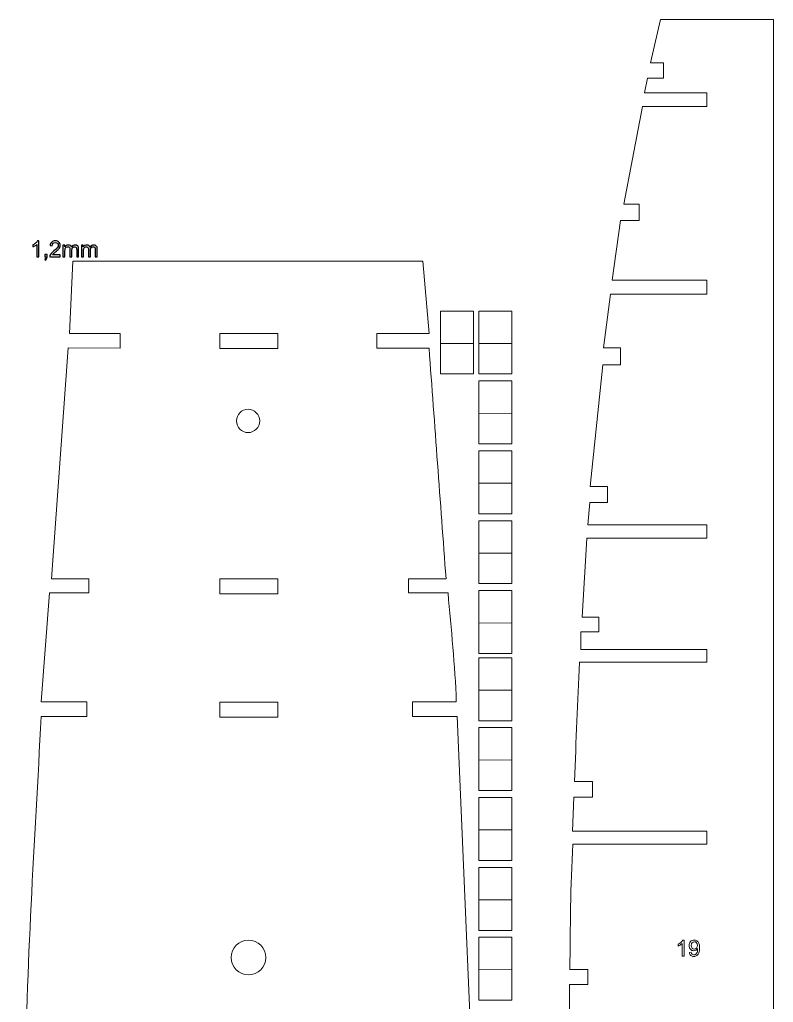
# Model space of a CAD drawing. Header units: millimetres. Extents: x -437 to 859, y -1313 to 762.
# Drawn here: x 325.4 to 611.3, y 388.8 to 761.7 of the extents above; entities that cross this region are included whole.
import ezdxf

# ---------------------------------------------------------------- set-up
doc = ezdxf.new("R2010")
doc.units = ezdxf.units.MM
doc.header["$MEASUREMENT"] = 0
doc.layers.add('Ebene 1', color=7, linetype='Continuous')

msp = doc.modelspace()

# ---------------------------------------------------------------- linework, layer by layer
at = {"layer": 'Ebene 1', "color": 250, "lineweight": 5}
for points in [[(401.2904, 636.9116), (423.3224, 636.9116), (423.3224, 642.6356), (401.2904, 642.6356), (401.2904, 636.9116)], [(401.2904, 543.8716), (423.3224, 543.8716), (423.3224, 549.5956), (401.2904, 549.5956), (401.2904, 543.8716)], [(401.2904, 497.0716), (423.3224, 497.0716), (423.3224, 502.7956), (401.2904, 502.7956), (401.2904, 497.0716)]]:
    msp.add_lwpolyline(points, close=True, dxfattribs=at)
for centre, major_axis in [((412.0554, 609.455), (0, 4.4178)), ((412.2025, 405.8342), (0, 6.595))]:
    msp.add_ellipse(centre, major_axis=major_axis, ratio=1, dxfattribs=at)
for points, knots in [([(611.2597, 761.7243), (611.2597, 761.7243), (611.2597, 37.6071), (611.2597, 37.6071), (611.2597, 37.6071), (611.2597, 37.6071), (596.9641, 37.6071), (596.9641, 37.6071), (596.9641, 37.6071), (596.9641, 37.6071), (589.6841, 46.8453), (589.6841, 46.8453), (589.6841, 46.8453), (589.6841, 46.8453), (591.3698, 46.8453), (591.3698, 46.8453), (591.3698, 46.8453), (591.3698, 46.8453), (591.3697, 51.9315), (591.3697, 51.9315), (591.3697, 51.9315), (591.3697, 51.9315), (586.0206, 51.9315), (586.0206, 51.9315), (586.0206, 51.9315), (586.0206, 51.9315), (581.5305, 59.3013), (581.5305, 59.3013), (581.5305, 59.3013), (581.5305, 59.3013), (586.0206, 59.3013), (586.0206, 59.3013), (586.0206, 59.3013), (586.0206, 59.3013), (586.0206, 64.0761), (586.0206, 64.0761), (586.0206, 64.0761), (586.0206, 64.0761), (578.4002, 64.0761), (578.4002, 64.0761), (578.4002, 64.0761), (573.2719, 73.8541), (568.365, 83.1893), (564.7865, 94.0743), (564.7865, 94.0743), (564.7865, 94.0743), (586.0206, 94.0743), (586.0206, 94.0743), (586.0206, 94.0743), (586.0206, 94.0743), (586.0206, 99.1605), (586.0206, 99.1605), (586.0206, 99.1605), (586.0206, 99.1605), (562.9666, 99.1605), (562.9666, 99.1605), (562.9666, 99.1605), (562.9666, 99.1605), (560.8554, 105.3885), (560.8554, 105.3885), (560.8554, 105.3885), (560.8554, 105.3885), (565.8562, 105.3885), (565.8562, 105.3885), (565.8562, 105.3885), (565.8562, 105.3885), (565.8562, 111.5128), (565.8562, 111.5128), (565.8562, 111.5128), (565.8562, 111.5128), (558.5985, 111.5127), (558.5985, 111.5127), (558.5985, 111.5127), (556.1359, 120.751), (553.7433, 128.7345), (551.537, 139.2273), (551.537, 139.2273), (551.537, 139.2273), (586.0206, 139.2273), (586.0206, 139.2273), (586.0206, 139.2273), (586.0206, 139.2273), (586.0206, 144.1059), (586.0206, 144.1059), (586.0206, 144.1059), (586.0206, 144.1059), (550.4449, 144.1059), (550.4449, 144.1059), (550.4449, 144.1059), (550.4449, 144.1059), (547.8241, 157.8075), (547.8241, 157.8075), (547.8241, 157.8075), (547.8241, 157.8075), (554.6226, 157.8075), (554.6226, 157.8075), (554.6226, 157.8075), (554.6226, 157.8075), (554.6226, 163.9317), (554.6226, 163.9317), (554.6226, 163.9317), (554.6226, 163.9317), (546.7321, 163.9317), (546.7321, 163.9317), (546.7321, 163.9317), (544.0871, 178.3563), (542.0244, 192.4169), (540.3257, 207.4239), (540.3257, 207.4239), (540.3257, 207.4239), (586.0206, 207.4239), (586.0206, 207.4239), (586.0206, 207.4239), (586.0206, 207.4239), (586.0206, 212.4063), (586.0206, 212.4063), (586.0206, 212.4063), (586.0206, 212.4063), (539.7434, 212.4063), (539.7434, 212.4063), (539.7434, 212.4063), (539.7434, 212.4063), (538.8698, 221.0217), (538.8698, 221.0217), (538.8698, 221.0217), (538.8698, 221.0217), (545.1026, 221.0217), (545.1026, 221.0217), (545.1026, 221.0217), (545.1026, 221.0217), (545.1026, 227.2497), (545.1026, 227.2497), (545.1026, 227.2497), (545.1026, 227.2497), (538.2874, 227.2497), (538.2874, 227.2497), (538.2874, 227.2497), (536.6616, 244.3767), (535.9647, 261.0861), (534.9386, 278.6307), (534.9386, 278.6307), (534.9386, 278.6307), (586.0206, 278.6307), (586.0206, 278.6307), (586.0206, 278.6307), (586.0206, 278.6307), (586.0206, 283.8207), (586.0206, 283.8207), (586.0206, 283.8207), (586.0206, 283.8207), (534.5745, 283.8207), (534.5745, 283.8207), (534.5745, 283.8207), (534.5745, 283.8207), (534.3561, 288.4917), (534.3561, 288.4917), (534.3561, 288.4917), (534.3561, 288.4917), (540.9138, 288.4917), (540.9138, 288.4917), (540.9138, 288.4917), (540.9138, 288.4917), (540.9138, 294.4083), (540.9138, 294.4083), (540.9138, 294.4083), (540.9138, 294.4083), (534.065, 294.4083), (534.065, 294.4083), (534.065, 294.4083), (534.065, 294.4083), (533.7738, 342.2601), (533.7738, 342.2601), (533.7738, 342.2601), (533.7738, 342.2601), (540.9138, 342.2601), (540.9138, 342.2601), (540.9138, 342.2601), (540.9138, 342.2601), (540.5441, 348.0729), (540.5441, 348.0729), (540.5441, 348.0729), (540.5441, 348.0729), (533.7738, 348.0729), (533.7738, 348.0729), (533.7738, 348.0729), (533.7738, 348.0729), (533.7738, 370.4937), (533.7738, 370.4937), (533.7738, 370.4937), (533.7738, 370.4937), (586.0206, 370.4937), (586.0206, 370.4937), (586.0206, 370.4937), (586.0206, 370.4937), (586.0206, 375.4761), (586.0206, 375.4761), (586.0206, 375.4761), (586.0206, 375.4761), (533.9922, 375.4761), (533.9922, 375.4761), (533.9922, 375.4761), (533.9922, 375.4761), (533.9922, 395.6133), (533.9922, 395.6133), (533.9922, 395.6133), (533.9922, 395.6133), (540.9138, 395.6133), (540.9138, 395.6133), (540.9138, 395.6133), (540.9138, 395.6133), (540.9138, 401.3223), (540.9138, 401.3223), (540.9138, 401.3223), (540.9138, 401.3223), (534.065, 401.3223), (534.065, 401.3223), (534.065, 401.3223), (534.324, 417.1572), (534.2591, 432.8703), (535.2297, 448.8627), (535.2297, 448.8627), (535.2297, 448.8627), (586.0206, 448.8628), (586.0206, 448.8628), (586.0206, 448.8628), (586.0206, 448.8628), (586.0206, 453.8451), (586.0206, 453.8451), (586.0206, 453.8451), (586.0206, 453.8451), (535.0842, 453.8451), (535.0842, 453.8451), (535.0842, 453.8451), (535.0842, 453.8451), (535.5938, 466.7163), (535.5938, 466.7163), (535.5938, 466.7163), (535.5938, 466.7163), (542.6274, 466.7163), (542.6274, 466.7163), (542.6274, 466.7163), (542.6274, 466.7163), (542.6274, 472.6329), (542.6274, 472.6329), (542.6274, 472.6329), (542.6274, 472.6329), (535.8122, 472.6329), (535.8122, 472.6329), (535.8122, 472.6329), (536.47, 488.3604), (537.0734, 502.7891), (537.705, 517.8897), (537.705, 517.8897), (537.705, 517.8897), (586.0206, 517.8897), (586.0206, 517.8897), (586.0206, 517.8897), (586.0206, 517.8897), (586.0206, 522.7683), (586.0206, 522.7683), (586.0206, 522.7683), (586.0206, 522.7683), (538.2146, 522.7683), (538.2146, 522.7683), (538.2146, 522.7683), (538.2146, 522.7683), (538.2874, 529.4115), (538.2874, 529.4115), (538.2874, 529.4115), (538.2874, 529.4115), (545.1025, 529.4115), (545.1025, 529.4115), (545.1025, 529.4115), (545.1025, 529.4115), (545.1025, 535.0167), (545.1025, 535.0167), (545.1025, 535.0167), (545.1025, 535.0167), (538.7242, 535.0167), (538.7242, 535.0167), (538.7242, 535.0167), (538.7242, 535.0167), (540.5441, 564.9111), (540.5441, 564.9111), (540.5441, 564.9111), (540.5441, 564.9111), (586.0206, 564.9111), (586.0206, 564.9111), (586.0206, 564.9111), (586.0206, 564.9111), (586.0206, 569.9973), (586.0206, 569.9973), (586.0206, 569.9973), (586.0206, 569.9973), (540.9138, 569.9973), (540.9138, 569.9973), (540.9138, 569.9973), (540.9138, 569.9973), (541.709, 578.5089), (541.709, 578.5089), (541.709, 578.5089), (541.709, 578.5089), (548.3394, 578.5089), (548.3394, 578.5089), (548.3394, 578.5089), (548.3394, 578.5089), (548.3394, 584.5293), (548.3394, 584.5293), (548.3394, 584.5293), (548.3394, 584.5293), (541.8545, 584.5293), (541.8545, 584.5293), (541.8545, 584.5293), (541.8545, 584.5293), (546.5866, 630.7203), (546.5866, 630.7203), (546.5866, 630.7203), (546.5866, 630.7203), (553.2898, 630.7203), (553.2898, 630.7203), (553.2898, 630.7203), (553.2898, 630.7203), (553.2898, 637.1559), (553.2898, 637.1559), (553.2898, 637.1559), (553.2898, 637.1559), (546.8778, 637.1559), (546.8778, 637.1559), (546.8778, 637.1559), (546.8778, 637.1559), (549.4986, 657.5007), (549.4986, 657.5007), (549.4986, 657.5007), (549.4986, 657.5007), (586.0206, 657.5007), (586.0206, 657.5007), (586.0206, 657.5007), (586.0206, 657.5007), (586.0206, 662.8983), (586.0206, 662.8983), (586.0206, 662.8983), (586.0206, 662.8983), (550.081, 662.8983), (550.081, 662.8983), (550.081, 662.8983), (550.081, 662.8983), (553.2898, 685.5267), (553.2898, 685.5267), (553.2898, 685.5267), (553.2898, 685.5267), (560.3346, 685.5267), (560.3346, 685.5267), (560.3346, 685.5267), (560.3346, 685.5267), (560.3346, 691.6509), (560.3346, 691.6509), (560.3346, 691.6509), (560.3346, 691.6509), (554.6226, 691.6509), (554.6226, 691.6509), (554.6226, 691.6509), (554.6226, 691.6509), (561.5834, 728.7075), (561.5834, 728.7075), (561.5834, 728.7075), (561.5834, 728.7075), (586.0206, 728.7075), (586.0206, 728.7075), (586.0206, 728.7075), (586.0206, 728.7075), (586.0206, 734.0013), (586.0206, 734.0013), (586.0206, 734.0013), (586.0206, 734.0013), (562.457, 734.0013), (562.457, 734.0013), (562.457, 734.0013), (562.457, 734.0013), (563.4761, 739.5515), (563.4761, 739.5515), (563.4761, 739.5515), (563.4761, 739.5515), (569.6642, 739.5515), (569.6642, 739.5515), (569.6642, 739.5515), (569.6642, 739.5515), (569.6642, 745.3079), (569.6642, 745.3079), (569.6642, 745.3079), (569.6642, 745.3079), (564.641, 745.3079), (564.641, 745.3079), (564.641, 745.3079), (564.641, 745.3079), (568.4994, 761.7243), (568.4994, 761.7243), (568.4994, 761.7243), (568.4994, 761.7243), (611.2597, 761.7243), (611.2597, 761.7243)], [0, 0, 0, 0, 0.01, 0.01, 0.01, 0.01, 0.02, 0.02, 0.02, 0.02, 0.03, 0.03, 0.03, 0.03, 0.04, 0.04, 0.04, 0.04, 0.05, 0.05, 0.05, 0.05, 0.06, 0.06, 0.06, 0.06, 0.07, 0.07, 0.07, 0.07, 0.08, 0.08, 0.08, 0.08, 0.09, 0.09, 0.09, 0.09, 0.1, 0.1, 0.1, 0.1, 0.11, 0.11, 0.11, 0.11, 0.12, 0.12, 0.12, 0.12, 0.13, 0.13, 0.13, 0.13, 0.14, 0.14, 0.14, 0.14, 0.15, 0.15, 0.15, 0.15, 0.16, 0.16, 0.16, 0.16, 0.17, 0.17, 0.17, 0.17, 0.18, 0.18, 0.18, 0.18, 0.19, 0.19, 0.19, 0.19, 0.2, 0.2, 0.2, 0.2, 0.21, 0.21, 0.21, 0.21, 0.22, 0.22, 0.22, 0.22, 0.23, 0.23, 0.23, 0.23, 0.24, 0.24, 0.24, 0.24, 0.25, 0.25, 0.25, 0.25, 0.26, 0.26, 0.26, 0.26, 0.27, 0.27, 0.27, 0.27, 0.28, 0.28, 0.28, 0.28, 0.29, 0.29, 0.29, 0.29, 0.3, 0.3, 0.3, 0.3, 0.31, 0.31, 0.31, 0.31, 0.32, 0.32, 0.32, 0.32, 0.33, 0.33, 0.33, 0.33, 0.34, 0.34, 0.34, 0.34, 0.35, 0.35, 0.35, 0.35, 0.36, 0.36, 0.36, 0.36, 0.37, 0.37, 0.37, 0.37, 0.38, 0.38, 0.38, 0.38, 0.39, 0.39, 0.39, 0.39, 0.4, 0.4, 0.4, 0.4, 0.41, 0.41, 0.41, 0.41, 0.42, 0.42, 0.42, 0.42, 0.43, 0.43, 0.43, 0.43, 0.44, 0.44, 0.44, 0.44, 0.45, 0.45, 0.45, 0.45, 0.46, 0.46, 0.46, 0.46, 0.47, 0.47, 0.47, 0.47, 0.48, 0.48, 0.48, 0.48, 0.49, 0.49, 0.49, 0.49, 0.5, 0.5, 0.5, 0.5, 0.51, 0.51, 0.51, 0.51, 0.52, 0.52, 0.52, 0.52, 0.53, 0.53, 0.53, 0.53, 0.54, 0.54, 0.54, 0.54, 0.55, 0.55, 0.55, 0.55, 0.56, 0.56, 0.56, 0.56, 0.57, 0.57, 0.57, 0.57, 0.58, 0.58, 0.58, 0.58, 0.59, 0.59, 0.59, 0.59, 0.6, 0.6, 0.6, 0.6, 0.61, 0.61, 0.61, 0.61, 0.62, 0.62, 0.62, 0.62, 0.63, 0.63, 0.63, 0.63, 0.64, 0.64, 0.64, 0.64, 0.65, 0.65, 0.65, 0.65, 0.66, 0.66, 0.66, 0.66, 0.67, 0.67, 0.67, 0.67, 0.68, 0.68, 0.68, 0.68, 0.69, 0.69, 0.69, 0.69, 0.7, 0.7, 0.7, 0.7, 0.71, 0.71, 0.71, 0.71, 0.72, 0.72, 0.72, 0.72, 0.73, 0.73, 0.73, 0.73, 0.74, 0.74, 0.74, 0.74, 0.75, 0.75, 0.75, 0.75, 0.76, 0.76, 0.76, 0.76, 0.77, 0.77, 0.77, 0.77, 0.78, 0.78, 0.78, 0.78, 0.79, 0.79, 0.79, 0.79, 0.8, 0.8, 0.8, 0.8, 0.81, 0.81, 0.81, 0.81, 0.82, 0.82, 0.82, 0.82, 0.83, 0.83, 0.83, 0.83, 0.84, 0.84, 0.84, 0.84, 0.85, 0.85, 0.85, 0.85, 0.86, 0.86, 0.86, 0.86, 0.87, 0.87, 0.87, 0.87, 0.88, 0.88, 0.88, 0.88, 0.89, 0.89, 0.89, 0.89, 0.9, 0.9, 0.9, 0.9, 0.91, 0.91, 0.91, 0.91, 0.92, 0.92, 0.92, 0.92, 0.93, 0.93, 0.93, 0.93, 0.94, 0.94, 0.94, 0.94, 0.95, 0.95, 0.95, 0.95, 0.96, 0.96, 0.96, 0.96, 0.97, 0.97, 0.97, 0.97, 0.98, 0.98, 0.98, 0.98, 0.99, 0.99, 0.99, 0.99, 1, 1, 1, 1]), ([(478.3215, 670.0932), (478.3215, 670.0932), (480.6917, 642.586), (480.6917, 642.586), (480.6917, 642.586), (480.6917, 642.586), (460.8836, 642.586), (460.8836, 642.586), (460.8836, 642.586), (460.8836, 642.586), (460.8836, 637.0308), (460.8836, 637.0308), (460.8836, 637.0308), (460.8836, 637.0308), (480.6916, 637.0308), (480.6916, 637.0308), (480.6916, 637.0308), (482.8369, 607.8388), (484.9567, 578.9958), (487.1251, 549.4916), (487.1251, 549.4916), (487.1251, 549.4916), (472.9039, 549.4916), (472.9039, 549.4916), (472.9039, 549.4916), (472.9039, 549.4916), (472.9039, 544.2052), (472.9039, 544.2052), (472.9039, 544.2052), (472.9039, 544.2052), (487.8823, 544.2052), (487.8823, 544.2052), (487.8823, 544.2052), (489.0883, 530.4412), (490.5431, 516.7534), (491.019, 502.8996), (491.019, 502.8996), (491.019, 502.8996), (474.4276, 502.8996), (474.4276, 502.8996), (474.4276, 502.8996), (474.4276, 502.8996), (474.4276, 497.2548), (474.4276, 497.2548), (474.4276, 497.2548), (474.4276, 497.2548), (491.3576, 497.2548), (491.3576, 497.2548), (491.3576, 497.2548), (491.3576, 497.2548), (497.4523, 354.7012), (497.4523, 354.7012), (497.4523, 354.7012), (497.4523, 354.7012), (480.6917, 354.7012), (480.6917, 354.7012), (480.6917, 354.7012), (480.6917, 354.7012), (480.6917, 349.4149), (480.6917, 349.4149), (480.6917, 349.4149), (480.6917, 349.4149), (497.1138, 349.4148), (497.1138, 349.4148), (497.1138, 349.4148), (498.4652, 320.7928), (499.0678, 291.6656), (497.2831, 262.7716), (497.2831, 262.7716), (497.2831, 262.7716), (480.6917, 262.7716), (480.6917, 262.7716), (480.6917, 262.7716), (480.6917, 262.7716), (480.6917, 257.4852), (480.6917, 257.4852), (480.6917, 257.4852), (480.6917, 257.4852), (497.1138, 257.4852), (497.1138, 257.4852), (497.1138, 257.4852), (495.3787, 212.8061), (494.93, 167.7457), (490.3417, 123.2644), (490.3417, 123.2644), (490.3417, 123.2644), (463.0845, 123.2644), (463.0845, 123.2644), (463.0845, 123.2644), (463.0845, 123.2644), (463.0845, 118.2468), (463.0845, 118.2468), (463.0845, 118.2468), (463.0845, 118.2468), (490.5111, 118.2468), (490.5111, 118.2468), (490.5111, 118.2468), (490.5111, 118.2468), (486.2786, 78.6436), (486.2786, 78.6436), (486.2786, 78.6436), (486.2786, 78.6436), (463.0845, 78.6436), (463.0845, 78.6436), (463.0845, 78.6436), (463.0845, 78.6436), (463.0845, 73.3573), (463.0845, 73.3573), (463.0845, 73.3573), (463.0845, 73.3573), (485.4321, 73.3572), (485.4321, 73.3572), (485.4321, 73.3572), (485.4321, 73.3572), (481.4917, 43.7892), (481.4917, 43.7892), (481.4917, 43.7892), (481.4917, 43.7892), (463.0845, 43.7892), (463.0845, 43.7892), (463.0845, 43.7892), (463.0845, 43.7892), (463.0845, 38.3236), (463.0845, 38.3236), (463.0845, 38.3236), (469.1003, 38.3236), (475.116, 38.3236), (481.1317, 38.3236), (481.1317, 38.3236), (473.2222, 21.878), (452.6027, 20.9324), (435.8272, 20.9787), (435.8272, 20.9787), (435.8272, 20.9787), (387.2381, 20.9787), (387.2381, 20.9787), (387.2381, 20.9787), (367.1918, 20.9324), (350.4315, 25.35), (344.2111, 38.3236), (344.2111, 38.3236), (344.2111, 38.3236), (362.0432, 38.3236), (362.0432, 38.3236), (362.0432, 38.3236), (362.0432, 38.3236), (362.0432, 43.7892), (362.0432, 43.7892), (362.0432, 43.7892), (362.0432, 43.7892), (343.8911, 43.7892), (343.8911, 43.7892), (343.8911, 43.7892), (343.8911, 43.7892), (339.8341, 73.3572), (339.8341, 73.3572), (339.8341, 73.3572), (339.8341, 73.3572), (362.0432, 73.3572), (362.0432, 73.3572), (362.0432, 73.3572), (362.0432, 73.3572), (362.0432, 78.6436), (362.0432, 78.6436), (362.0432, 78.6436), (362.0432, 78.6436), (339.3262, 78.6436), (339.3262, 78.6436), (339.3262, 78.6436), (339.3262, 78.6436), (334.9244, 118.2468), (334.9244, 118.2468), (334.9244, 118.2468), (334.9244, 118.2468), (362.0432, 118.2468), (362.0432, 118.2468), (362.0432, 118.2468), (362.0432, 118.2468), (362.0432, 123.2644), (362.0432, 123.2644), (362.0432, 123.2644), (362.0432, 123.2644), (334.7551, 123.2644), (334.7551, 123.2644), (334.7551, 123.2644), (331.0567, 168.0047), (328.3942, 211.968), (328.3217, 257.4852), (328.3217, 257.4852), (328.3217, 257.4852), (344.5711, 257.4852), (344.5711, 257.4852), (344.5711, 257.4852), (344.5711, 257.4852), (344.5711, 262.7716), (344.5711, 262.7716), (344.5711, 262.7716), (344.5711, 262.7716), (327.9831, 262.7716), (327.9831, 262.7716), (327.9831, 262.7716), (325.7972, 292.1758), (325.4264, 320.0158), (327.6445, 349.4148), (327.6445, 349.4148), (327.6445, 349.4148), (344.5712, 349.4149), (344.5712, 349.4149), (344.5712, 349.4149), (344.5712, 349.4149), (344.5712, 354.7012), (344.5712, 354.7012), (344.5712, 354.7012), (344.5712, 354.7012), (327.6445, 354.7012), (327.6445, 354.7012), (327.6445, 354.7012), (327.8067, 402.2191), (331.1886, 449.6748), (333.57, 497.2548), (333.57, 497.2548), (333.57, 497.2548), (350.8432, 497.2548), (350.8432, 497.2548), (350.8432, 497.2548), (350.8432, 497.2548), (350.8432, 502.8996), (350.8432, 502.8996), (350.8432, 502.8996), (350.8432, 502.8996), (333.57, 502.8996), (333.57, 502.8996), (333.57, 502.8996), (333.57, 502.8996), (336.7867, 544.2052), (336.7867, 544.2052), (336.7867, 544.2052), (336.7867, 544.2052), (351.6496, 544.2052), (351.6496, 544.2052), (351.6496, 544.2052), (351.6496, 544.2052), (351.6496, 549.4916), (351.6496, 549.4916), (351.6496, 549.4916), (351.6496, 549.4916), (337.4639, 549.4916), (337.4639, 549.4916), (337.4639, 549.4916), (337.4639, 549.4916), (343.8512, 637.154), (343.8512, 637.154), (343.8512, 637.154), (343.8512, 637.154), (363.5664, 637.0308), (363.5664, 637.0308), (363.5664, 637.0308), (363.5664, 637.0308), (363.5664, 642.586), (363.5664, 642.586), (363.5664, 642.586), (363.5664, 642.586), (344.3711, 642.586), (344.3711, 642.586), (344.3711, 642.586), (344.3711, 642.586), (345.5903, 670.0932), (345.5903, 670.0932), (345.5903, 670.0932), (345.5903, 670.0932), (478.3215, 670.0932), (478.3215, 670.0932)], [0, 0, 0, 0, 0.01470588, 0.01470588, 0.01470588, 0.01470588, 0.02941176, 0.02941176, 0.02941176, 0.02941176, 0.04411765, 0.04411765, 0.04411765, 0.04411765, 0.05882353, 0.05882353, 0.05882353, 0.05882353, 0.07352941, 0.07352941, 0.07352941, 0.07352941, 0.08823529, 0.08823529, 0.08823529, 0.08823529, 0.10294118, 0.10294118, 0.10294118, 0.10294118, 0.11764706, 0.11764706, 0.11764706, 0.11764706, 0.13235294, 0.13235294, 0.13235294, 0.13235294, 0.14705882, 0.14705882, 0.14705882, 0.14705882, 0.16176471, 0.16176471, 0.16176471, 0.16176471, 0.17647059, 0.17647059, 0.17647059, 0.17647059, 0.19117647, 0.19117647, 0.19117647, 0.19117647, 0.20588235, 0.20588235, 0.20588235, 0.20588235, 0.22058824, 0.22058824, 0.22058824, 0.22058824, 0.23529412, 0.23529412, 0.23529412, 0.23529412, 0.25, 0.25, 0.25, 0.25, 0.26470588, 0.26470588, 0.26470588, 0.26470588, 0.27941176, 0.27941176, 0.27941176, 0.27941176, 0.29411765, 0.29411765, 0.29411765, 0.29411765, 0.30882353, 0.30882353, 0.30882353, 0.30882353, 0.32352941, 0.32352941, 0.32352941, 0.32352941, 0.33823529, 0.33823529, 0.33823529, 0.33823529, 0.35294118, 0.35294118, 0.35294118, 0.35294118, 0.36764706, 0.36764706, 0.36764706, 0.36764706, 0.38235294, 0.38235294, 0.38235294, 0.38235294, 0.39705882, 0.39705882, 0.39705882, 0.39705882, 0.41176471, 0.41176471, 0.41176471, 0.41176471, 0.42647059, 0.42647059, 0.42647059, 0.42647059, 0.44117647, 0.44117647, 0.44117647, 0.44117647, 0.45588235, 0.45588235, 0.45588235, 0.45588235, 0.47058824, 0.47058824, 0.47058824, 0.47058824, 0.48529412, 0.48529412, 0.48529412, 0.48529412, 0.5, 0.5, 0.5, 0.5, 0.51470588, 0.51470588, 0.51470588, 0.51470588, 0.52941176, 0.52941176, 0.52941176, 0.52941176, 0.54411765, 0.54411765, 0.54411765, 0.54411765, 0.55882353, 0.55882353, 0.55882353, 0.55882353, 0.57352941, 0.57352941, 0.57352941, 0.57352941, 0.58823529, 0.58823529, 0.58823529, 0.58823529, 0.60294118, 0.60294118, 0.60294118, 0.60294118, 0.61764706, 0.61764706, 0.61764706, 0.61764706, 0.63235294, 0.63235294, 0.63235294, 0.63235294, 0.64705882, 0.64705882, 0.64705882, 0.64705882, 0.66176471, 0.66176471, 0.66176471, 0.66176471, 0.67647059, 0.67647059, 0.67647059, 0.67647059, 0.69117647, 0.69117647, 0.69117647, 0.69117647, 0.70588235, 0.70588235, 0.70588235, 0.70588235, 0.72058824, 0.72058824, 0.72058824, 0.72058824, 0.73529412, 0.73529412, 0.73529412, 0.73529412, 0.75, 0.75, 0.75, 0.75, 0.76470588, 0.76470588, 0.76470588, 0.76470588, 0.77941176, 0.77941176, 0.77941176, 0.77941176, 0.79411765, 0.79411765, 0.79411765, 0.79411765, 0.80882353, 0.80882353, 0.80882353, 0.80882353, 0.82352941, 0.82352941, 0.82352941, 0.82352941, 0.83823529, 0.83823529, 0.83823529, 0.83823529, 0.85294118, 0.85294118, 0.85294118, 0.85294118, 0.86764706, 0.86764706, 0.86764706, 0.86764706, 0.88235294, 0.88235294, 0.88235294, 0.88235294, 0.89705882, 0.89705882, 0.89705882, 0.89705882, 0.91176471, 0.91176471, 0.91176471, 0.91176471, 0.92647059, 0.92647059, 0.92647059, 0.92647059, 0.94117647, 0.94117647, 0.94117647, 0.94117647, 0.95588235, 0.95588235, 0.95588235, 0.95588235, 0.97058824, 0.97058824, 0.97058824, 0.97058824, 0.98529412, 0.98529412, 0.98529412, 0.98529412, 1, 1, 1, 1]), ([(485.0287, 651.1492), (485.0287, 651.1492), (497.5829, 651.1492), (497.5829, 651.1492), (497.5829, 651.1492), (497.5829, 651.1492), (497.5829, 627.2656), (497.5829, 627.2656), (497.5829, 627.2656), (497.5829, 627.2656), (485.0287, 627.2656), (485.0287, 627.2656), (485.0287, 627.2656), (485.0287, 627.2656), (485.0287, 651.1492), (485.0287, 651.1492)], [0, 0, 0, 0, 0.25, 0.25, 0.25, 0.25, 0.5, 0.5, 0.5, 0.5, 0.75, 0.75, 0.75, 0.75, 1, 1, 1, 1]), ([(499.5887, 651.1492), (499.5887, 651.1492), (512.1429, 651.1492), (512.1429, 651.1492), (512.1429, 651.1492), (512.1429, 651.1492), (512.1429, 627.2656), (512.1429, 627.2656), (512.1429, 627.2656), (512.1429, 627.2656), (499.5887, 627.2656), (499.5887, 627.2656), (499.5887, 627.2656), (499.5887, 627.2656), (499.5887, 651.1492), (499.5887, 651.1492)], [0, 0, 0, 0, 0.25, 0.25, 0.25, 0.25, 0.5, 0.5, 0.5, 0.5, 0.75, 0.75, 0.75, 0.75, 1, 1, 1, 1]), ([(499.5887, 624.6292), (499.5887, 624.6292), (512.1429, 624.6292), (512.1429, 624.6292), (512.1429, 624.6292), (512.1429, 624.6292), (512.1429, 600.7456), (512.1429, 600.7456), (512.1429, 600.7456), (512.1429, 600.7456), (499.5887, 600.7456), (499.5887, 600.7456), (499.5887, 600.7456), (499.5887, 600.7456), (499.5887, 624.6292), (499.5887, 624.6292)], [0, 0, 0, 0, 0.25, 0.25, 0.25, 0.25, 0.5, 0.5, 0.5, 0.5, 0.75, 0.75, 0.75, 0.75, 1, 1, 1, 1]), ([(499.5887, 598.1092), (499.5887, 598.1092), (512.1429, 598.1092), (512.1429, 598.1092), (512.1429, 598.1092), (512.1429, 598.1092), (512.1429, 574.2256), (512.1429, 574.2256), (512.1429, 574.2256), (512.1429, 574.2256), (499.5887, 574.2256), (499.5887, 574.2256), (499.5887, 574.2256), (499.5887, 574.2256), (499.5887, 598.1092), (499.5887, 598.1092)], [0, 0, 0, 0, 0.25, 0.25, 0.25, 0.25, 0.5, 0.5, 0.5, 0.5, 0.75, 0.75, 0.75, 0.75, 1, 1, 1, 1]), ([(499.5887, 571.5892), (499.5887, 571.5892), (512.1429, 571.5892), (512.1429, 571.5892), (512.1429, 571.5892), (512.1429, 571.5892), (512.1429, 547.7056), (512.1429, 547.7056), (512.1429, 547.7056), (512.1429, 547.7056), (499.5887, 547.7056), (499.5887, 547.7056), (499.5887, 547.7056), (499.5887, 547.7056), (499.5887, 571.5892), (499.5887, 571.5892)], [0, 0, 0, 0, 0.25, 0.25, 0.25, 0.25, 0.5, 0.5, 0.5, 0.5, 0.75, 0.75, 0.75, 0.75, 1, 1, 1, 1]), ([(499.5887, 545.0692), (499.5887, 545.0692), (512.1429, 545.0692), (512.1429, 545.0692), (512.1429, 545.0692), (512.1429, 545.0692), (512.1429, 521.1856), (512.1429, 521.1856), (512.1429, 521.1856), (512.1429, 521.1856), (499.5887, 521.1856), (499.5887, 521.1856), (499.5887, 521.1856), (499.5887, 521.1856), (499.5887, 545.0692), (499.5887, 545.0692)], [0, 0, 0, 0, 0.25, 0.25, 0.25, 0.25, 0.5, 0.5, 0.5, 0.5, 0.75, 0.75, 0.75, 0.75, 1, 1, 1, 1]), ([(499.5887, 519.5892), (499.5887, 519.5892), (512.1429, 519.5892), (512.1429, 519.5892), (512.1429, 519.5892), (512.1429, 519.5892), (512.1429, 495.7056), (512.1429, 495.7056), (512.1429, 495.7056), (512.1429, 495.7056), (499.5887, 495.7056), (499.5887, 495.7056), (499.5887, 495.7056), (499.5887, 495.7056), (499.5887, 519.5892), (499.5887, 519.5892)], [0, 0, 0, 0, 0.25, 0.25, 0.25, 0.25, 0.5, 0.5, 0.5, 0.5, 0.75, 0.75, 0.75, 0.75, 1, 1, 1, 1]), ([(499.5887, 493.0692), (499.5887, 493.0692), (512.1429, 493.0692), (512.1429, 493.0692), (512.1429, 493.0692), (512.1429, 493.0692), (512.1429, 469.1856), (512.1429, 469.1856), (512.1429, 469.1856), (512.1429, 469.1856), (499.5887, 469.1856), (499.5887, 469.1856), (499.5887, 469.1856), (499.5887, 469.1856), (499.5887, 493.0692), (499.5887, 493.0692)], [0, 0, 0, 0, 0.25, 0.25, 0.25, 0.25, 0.5, 0.5, 0.5, 0.5, 0.75, 0.75, 0.75, 0.75, 1, 1, 1, 1]), ([(499.5887, 466.5492), (499.5887, 466.5492), (512.1429, 466.5492), (512.1429, 466.5492), (512.1429, 466.5492), (512.1429, 466.5492), (512.1429, 442.6656), (512.1429, 442.6656), (512.1429, 442.6656), (512.1429, 442.6656), (499.5887, 442.6656), (499.5887, 442.6656), (499.5887, 442.6656), (499.5887, 442.6656), (499.5887, 466.5492), (499.5887, 466.5492)], [0, 0, 0, 0, 0.25, 0.25, 0.25, 0.25, 0.5, 0.5, 0.5, 0.5, 0.75, 0.75, 0.75, 0.75, 1, 1, 1, 1]), ([(499.5887, 440.0292), (499.5887, 440.0292), (512.1429, 440.0292), (512.1429, 440.0292), (512.1429, 440.0292), (512.1429, 440.0292), (512.1429, 416.1456), (512.1429, 416.1456), (512.1429, 416.1456), (512.1429, 416.1456), (499.5887, 416.1456), (499.5887, 416.1456), (499.5887, 416.1456), (499.5887, 416.1456), (499.5887, 440.0292), (499.5887, 440.0292)], [0, 0, 0, 0, 0.25, 0.25, 0.25, 0.25, 0.5, 0.5, 0.5, 0.5, 0.75, 0.75, 0.75, 0.75, 1, 1, 1, 1]), ([(499.5887, 413.5092), (499.5887, 413.5092), (512.1429, 413.5092), (512.1429, 413.5092), (512.1429, 413.5092), (512.1429, 413.5092), (512.1429, 389.6256), (512.1429, 389.6256), (512.1429, 389.6256), (512.1429, 389.6256), (499.5887, 389.6256), (499.5887, 389.6256), (499.5887, 389.6256), (499.5887, 389.6256), (499.5887, 413.5092), (499.5887, 413.5092)], [0, 0, 0, 0, 0.25, 0.25, 0.25, 0.25, 0.5, 0.5, 0.5, 0.5, 0.75, 0.75, 0.75, 0.75, 1, 1, 1, 1]), ([(577.4036, 406.3567), (577.4036, 406.3567), (576.66, 406.3567), (576.66, 406.3567), (576.66, 406.3567), (576.66, 406.3567), (576.66, 411.0981), (576.66, 411.0981), (576.66, 411.0981), (576.4808, 410.9273), (576.2465, 410.7566), (575.9558, 410.5858), (575.9558, 410.5858), (575.6637, 410.4151), (575.4027, 410.2867), (575.1713, 410.202), (575.1713, 410.202), (575.1713, 410.202), (575.1713, 410.9203), (575.1713, 410.9203), (575.1713, 410.9203), (575.5875, 411.1164), (575.9516, 411.3535), (576.2635, 411.6315), (576.2635, 411.6315), (576.5739, 411.9109), (576.7955, 412.1804), (576.9253, 412.4428), (576.9253, 412.4428), (576.9253, 412.4428), (577.4036, 412.4428), (577.4036, 412.4428), (577.4036, 412.4428), (577.4036, 412.4428), (577.4036, 406.3567), (577.4036, 406.3567)], [0, 0, 0, 0, 0.11111111, 0.11111111, 0.11111111, 0.11111111, 0.22222222, 0.22222222, 0.22222222, 0.22222222, 0.33333333, 0.33333333, 0.33333333, 0.33333333, 0.44444444, 0.44444444, 0.44444444, 0.44444444, 0.55555556, 0.55555556, 0.55555556, 0.55555556, 0.66666667, 0.66666667, 0.66666667, 0.66666667, 0.77777778, 0.77777778, 0.77777778, 0.77777778, 0.88888889, 0.88888889, 0.88888889, 0.88888889, 1, 1, 1, 1]), ([(579.4215, 407.7579), (579.4215, 407.7579), (580.137, 407.8243), (580.137, 407.8243), (580.137, 407.8243), (580.1977, 407.4884), (580.3134, 407.2443), (580.4841, 407.0919), (580.4841, 407.0919), (580.6549, 406.9409), (580.8736, 406.8647), (581.1417, 406.8647), (581.1417, 406.8647), (581.3703, 406.8647), (581.5707, 406.9169), (581.7428, 407.0227), (581.7428, 407.0227), (581.915, 407.1272), (582.0561, 407.2669), (582.1662, 407.4418), (582.1662, 407.4418), (582.2776, 407.6168), (582.3694, 407.8539), (582.4442, 408.1502), (582.4442, 408.1502), (582.5175, 408.448), (582.5556, 408.7514), (582.5556, 409.0604), (582.5556, 409.0604), (582.5556, 409.0929), (582.5542, 409.1437), (582.5514, 409.2086), (582.5514, 409.2086), (582.4018, 408.9729), (582.1986, 408.7796), (581.9418, 408.6328), (581.9418, 408.6328), (581.6836, 408.4847), (581.4042, 408.4113), (581.105, 408.4113), (581.105, 408.4113), (580.6027, 408.4113), (580.1779, 408.5933), (579.8308, 408.9574), (579.8308, 408.9574), (579.4836, 409.3215), (579.3101, 409.7998), (579.3101, 410.3953), (579.3101, 410.3953), (579.3101, 411.0106), (579.4907, 411.5045), (579.8533, 411.8798), (579.8533, 411.8798), (580.216, 412.2552), (580.6704, 412.4428), (581.2165, 412.4428), (581.2165, 412.4428), (581.6102, 412.4428), (581.97, 412.3356), (582.2974, 412.1239), (582.2974, 412.1239), (582.6234, 411.9123), (582.8717, 411.6089), (583.0411, 411.2166), (583.0411, 411.2166), (583.2104, 410.8243), (583.2951, 410.2556), (583.2951, 409.5105), (583.2951, 409.5105), (583.2951, 408.7373), (583.2118, 408.1206), (583.0439, 407.6606), (583.0439, 407.6606), (582.8745, 407.202), (582.6248, 406.8534), (582.2932, 406.6135), (582.2932, 406.6135), (581.9601, 406.3736), (581.5721, 406.2537), (581.1248, 406.2537), (581.1248, 406.2537), (580.6506, 406.2537), (580.264, 406.3849), (579.9634, 406.6488), (579.9634, 406.6488), (579.6628, 406.9113), (579.4822, 407.281), (579.4215, 407.7579)], [0, 0, 0, 0, 0.04545455, 0.04545455, 0.04545455, 0.04545455, 0.09090909, 0.09090909, 0.09090909, 0.09090909, 0.13636364, 0.13636364, 0.13636364, 0.13636364, 0.18181818, 0.18181818, 0.18181818, 0.18181818, 0.22727273, 0.22727273, 0.22727273, 0.22727273, 0.27272727, 0.27272727, 0.27272727, 0.27272727, 0.31818182, 0.31818182, 0.31818182, 0.31818182, 0.36363636, 0.36363636, 0.36363636, 0.36363636, 0.40909091, 0.40909091, 0.40909091, 0.40909091, 0.45454545, 0.45454545, 0.45454545, 0.45454545, 0.5, 0.5, 0.5, 0.5, 0.54545455, 0.54545455, 0.54545455, 0.54545455, 0.59090909, 0.59090909, 0.59090909, 0.59090909, 0.63636364, 0.63636364, 0.63636364, 0.63636364, 0.68181818, 0.68181818, 0.68181818, 0.68181818, 0.72727273, 0.72727273, 0.72727273, 0.72727273, 0.77272727, 0.77272727, 0.77272727, 0.77272727, 0.81818182, 0.81818182, 0.81818182, 0.81818182, 0.86363636, 0.86363636, 0.86363636, 0.86363636, 0.90909091, 0.90909091, 0.90909091, 0.90909091, 0.95454545, 0.95454545, 0.95454545, 0.95454545, 1, 1, 1, 1]), ([(582.4681, 410.4334), (582.4681, 410.8596), (582.3553, 411.1997), (582.1281, 411.4494), (582.1281, 411.4494), (581.8995, 411.7006), (581.6271, 411.8262), (581.3068, 411.8262), (581.3068, 411.8262), (580.9766, 411.8262), (580.6887, 411.6907), (580.4432, 411.4212), (580.4432, 411.4212), (580.1977, 411.1503), (580.0749, 410.8003), (580.0749, 410.3713), (580.0749, 410.3713), (580.0749, 409.9847), (580.192, 409.6714), (580.4249, 409.4301), (580.4249, 409.4301), (580.6577, 409.1888), (580.9441, 409.0689), (581.2856, 409.0689), (581.2856, 409.0689), (581.6314, 409.0689), (581.9136, 409.1888), (582.1351, 409.4301), (582.1351, 409.4301), (582.3581, 409.6714), (582.4681, 410.0058), (582.4681, 410.4334)], [0, 0, 0, 0, 0.125, 0.125, 0.125, 0.125, 0.25, 0.25, 0.25, 0.25, 0.375, 0.375, 0.375, 0.375, 0.5, 0.5, 0.5, 0.5, 0.625, 0.625, 0.625, 0.625, 0.75, 0.75, 0.75, 0.75, 0.875, 0.875, 0.875, 0.875, 1, 1, 1, 1])]:
    msp.add_open_spline(points, degree=3, knots=knots, dxfattribs=at)
at = {"layer": 'Ebene 1', "color": 250}
for points, knots in [([(332.6762, 671.7046), (332.6762, 671.7046), (331.9326, 671.7046), (331.9326, 671.7046), (331.9326, 671.7046), (331.9326, 671.7046), (331.9326, 676.446), (331.9326, 676.446), (331.9326, 676.446), (331.7534, 676.2752), (331.5191, 676.1045), (331.2284, 675.9337), (331.2284, 675.9337), (330.9363, 675.763), (330.6753, 675.6346), (330.4439, 675.5499), (330.4439, 675.5499), (330.4439, 675.5499), (330.4439, 676.2682), (330.4439, 676.2682), (330.4439, 676.2682), (330.8601, 676.4643), (331.2242, 676.7014), (331.5361, 676.9794), (331.5361, 676.9794), (331.8465, 677.2588), (332.0681, 677.5283), (332.1979, 677.7907), (332.1979, 677.7907), (332.1979, 677.7907), (332.6762, 677.7907), (332.6762, 677.7907), (332.6762, 677.7907), (332.6762, 677.7907), (332.6762, 671.7046), (332.6762, 671.7046)], [0, 0, 0, 0, 0.11111111, 0.11111111, 0.11111111, 0.11111111, 0.22222222, 0.22222222, 0.22222222, 0.22222222, 0.33333333, 0.33333333, 0.33333333, 0.33333333, 0.44444444, 0.44444444, 0.44444444, 0.44444444, 0.55555556, 0.55555556, 0.55555556, 0.55555556, 0.66666667, 0.66666667, 0.66666667, 0.66666667, 0.77777778, 0.77777778, 0.77777778, 0.77777778, 0.88888889, 0.88888889, 0.88888889, 0.88888889, 1, 1, 1, 1]), ([(340.8466, 672.42), (340.8466, 672.42), (340.8466, 671.7046), (340.8466, 671.7046), (340.8466, 671.7046), (340.8466, 671.7046), (336.8404, 671.7046), (336.8404, 671.7046), (336.8404, 671.7046), (336.8348, 671.8838), (336.863, 672.056), (336.9265, 672.2211), (336.9265, 672.2211), (337.0281, 672.4948), (337.1918, 672.7629), (337.4162, 673.0282), (337.4162, 673.0282), (337.6419, 673.2921), (337.9665, 673.5983), (338.3898, 673.9455), (338.3898, 673.9455), (339.0488, 674.4859), (339.4947, 674.9135), (339.7262, 675.2296), (339.7262, 675.2296), (339.9576, 675.5442), (340.0733, 675.8434), (340.0733, 676.1242), (340.0733, 676.1242), (340.0733, 676.4191), (339.9675, 676.6675), (339.7572, 676.8707), (339.7572, 676.8707), (339.5455, 677.0725), (339.2704, 677.1741), (338.9317, 677.1741), (338.9317, 677.1741), (338.5733, 677.1741), (338.2868, 677.0668), (338.0723, 676.8509), (338.0723, 676.8509), (337.8564, 676.6365), (337.7478, 676.3387), (337.7449, 675.9591), (337.7449, 675.9591), (337.7449, 675.9591), (336.9801, 676.0367), (336.9801, 676.0367), (336.9801, 676.0367), (337.0323, 676.6082), (337.2299, 677.0429), (337.5714, 677.342), (337.5714, 677.342), (337.9129, 677.6412), (338.3729, 677.7907), (338.9486, 677.7907), (338.9486, 677.7907), (339.53, 677.7907), (339.99, 677.6285), (340.3287, 677.3067), (340.3287, 677.3067), (340.6688, 676.9836), (340.8381, 676.5842), (340.8381, 676.1073), (340.8381, 676.1073), (340.8381, 675.8646), (340.7887, 675.6261), (340.6885, 675.3918), (340.6885, 675.3918), (340.5898, 675.1576), (340.4247, 674.9107), (340.1946, 674.6524), (340.1946, 674.6524), (339.9646, 674.3928), (339.5822, 674.0372), (339.0474, 673.5856), (339.0474, 673.5856), (338.6015, 673.2103), (338.315, 672.9563), (338.188, 672.8222), (338.188, 672.8222), (338.061, 672.6896), (337.9566, 672.5555), (337.8734, 672.42), (337.8734, 672.42), (337.8734, 672.42), (340.8466, 672.42), (340.8466, 672.42)], [0, 0, 0, 0, 0.04545455, 0.04545455, 0.04545455, 0.04545455, 0.09090909, 0.09090909, 0.09090909, 0.09090909, 0.13636364, 0.13636364, 0.13636364, 0.13636364, 0.18181818, 0.18181818, 0.18181818, 0.18181818, 0.22727273, 0.22727273, 0.22727273, 0.22727273, 0.27272727, 0.27272727, 0.27272727, 0.27272727, 0.31818182, 0.31818182, 0.31818182, 0.31818182, 0.36363636, 0.36363636, 0.36363636, 0.36363636, 0.40909091, 0.40909091, 0.40909091, 0.40909091, 0.45454545, 0.45454545, 0.45454545, 0.45454545, 0.5, 0.5, 0.5, 0.5, 0.54545455, 0.54545455, 0.54545455, 0.54545455, 0.59090909, 0.59090909, 0.59090909, 0.59090909, 0.63636364, 0.63636364, 0.63636364, 0.63636364, 0.68181818, 0.68181818, 0.68181818, 0.68181818, 0.72727273, 0.72727273, 0.72727273, 0.72727273, 0.77272727, 0.77272727, 0.77272727, 0.77272727, 0.81818182, 0.81818182, 0.81818182, 0.81818182, 0.86363636, 0.86363636, 0.86363636, 0.86363636, 0.90909091, 0.90909091, 0.90909091, 0.90909091, 0.95454545, 0.95454545, 0.95454545, 0.95454545, 1, 1, 1, 1]), ([(341.8513, 671.7046), (341.8513, 671.7046), (341.8513, 676.0946), (341.8513, 676.0946), (341.8513, 676.0946), (341.8513, 676.0946), (342.5159, 676.0946), (342.5159, 676.0946), (342.5159, 676.0946), (342.5159, 676.0946), (342.5159, 675.4793), (342.5159, 675.4793), (342.5159, 675.4793), (342.6542, 675.6938), (342.8377, 675.8674), (343.0663, 675.9972), (343.0663, 675.9972), (343.2949, 676.1285), (343.5559, 676.1948), (343.848, 676.1948), (343.848, 676.1948), (344.1726, 676.1948), (344.4393, 676.127), (344.6467, 675.9916), (344.6467, 675.9916), (344.8556, 675.8561), (345.0023, 675.6684), (345.087, 675.4257), (345.087, 675.4257), (345.4355, 675.938), (345.8871, 676.1948), (346.4431, 676.1948), (346.4431, 676.1948), (346.8791, 676.1948), (347.2135, 676.0734), (347.4478, 675.8321), (347.4478, 675.8321), (347.682, 675.5908), (347.7992, 675.2197), (347.7992, 674.7187), (347.7992, 674.7187), (347.7992, 674.7187), (347.7992, 671.7046), (347.7992, 671.7046), (347.7992, 671.7046), (347.7992, 671.7046), (347.0597, 671.7046), (347.0597, 671.7046), (347.0597, 671.7046), (347.0597, 671.7046), (347.0597, 674.4704), (347.0597, 674.4704), (347.0597, 674.4704), (347.0597, 674.7681), (347.0357, 674.9826), (346.9878, 675.1139), (346.9878, 675.1139), (346.9384, 675.2437), (346.8509, 675.3495), (346.7253, 675.4299), (346.7253, 675.4299), (346.5983, 675.509), (346.4487, 675.5499), (346.278, 675.5499), (346.278, 675.5499), (345.9689, 675.5499), (345.7135, 675.4469), (345.5089, 675.2409), (345.5089, 675.2409), (345.3057, 675.0362), (345.2027, 674.7075), (345.2027, 674.2559), (345.2027, 674.2559), (345.2027, 674.2559), (345.2027, 671.7046), (345.2027, 671.7046), (345.2027, 671.7046), (345.2027, 671.7046), (344.459, 671.7046), (344.459, 671.7046), (344.459, 671.7046), (344.459, 671.7046), (344.459, 674.5565), (344.459, 674.5565), (344.459, 674.5565), (344.459, 674.8881), (344.3984, 675.1364), (344.277, 675.3015), (344.277, 675.3015), (344.1557, 675.4666), (343.9581, 675.5499), (343.6815, 675.5499), (343.6815, 675.5499), (343.4727, 675.5499), (343.2794, 675.4949), (343.1016, 675.3834), (343.1016, 675.3834), (342.9238, 675.2733), (342.7939, 675.1124), (342.7149, 674.9008), (342.7149, 674.9008), (342.6345, 674.6877), (342.595, 674.3815), (342.595, 673.9821), (342.595, 673.9821), (342.595, 673.9821), (342.595, 671.7046), (342.595, 671.7046), (342.595, 671.7046), (342.595, 671.7046), (341.8513, 671.7046), (341.8513, 671.7046)], [0, 0, 0, 0, 0.03571429, 0.03571429, 0.03571429, 0.03571429, 0.07142857, 0.07142857, 0.07142857, 0.07142857, 0.10714286, 0.10714286, 0.10714286, 0.10714286, 0.14285714, 0.14285714, 0.14285714, 0.14285714, 0.17857143, 0.17857143, 0.17857143, 0.17857143, 0.21428571, 0.21428571, 0.21428571, 0.21428571, 0.25, 0.25, 0.25, 0.25, 0.28571429, 0.28571429, 0.28571429, 0.28571429, 0.32142857, 0.32142857, 0.32142857, 0.32142857, 0.35714286, 0.35714286, 0.35714286, 0.35714286, 0.39285714, 0.39285714, 0.39285714, 0.39285714, 0.42857143, 0.42857143, 0.42857143, 0.42857143, 0.46428571, 0.46428571, 0.46428571, 0.46428571, 0.5, 0.5, 0.5, 0.5, 0.53571429, 0.53571429, 0.53571429, 0.53571429, 0.57142857, 0.57142857, 0.57142857, 0.57142857, 0.60714286, 0.60714286, 0.60714286, 0.60714286, 0.64285714, 0.64285714, 0.64285714, 0.64285714, 0.67857143, 0.67857143, 0.67857143, 0.67857143, 0.71428571, 0.71428571, 0.71428571, 0.71428571, 0.75, 0.75, 0.75, 0.75, 0.78571429, 0.78571429, 0.78571429, 0.78571429, 0.82142857, 0.82142857, 0.82142857, 0.82142857, 0.85714286, 0.85714286, 0.85714286, 0.85714286, 0.89285714, 0.89285714, 0.89285714, 0.89285714, 0.92857143, 0.92857143, 0.92857143, 0.92857143, 0.96428571, 0.96428571, 0.96428571, 0.96428571, 1, 1, 1, 1]), ([(348.9041, 671.7046), (348.9041, 671.7046), (348.9041, 676.0946), (348.9041, 676.0946), (348.9041, 676.0946), (348.9041, 676.0946), (349.5687, 676.0946), (349.5687, 676.0946), (349.5687, 676.0946), (349.5687, 676.0946), (349.5687, 675.4793), (349.5687, 675.4793), (349.5687, 675.4793), (349.707, 675.6938), (349.8905, 675.8674), (350.1191, 675.9972), (350.1191, 675.9972), (350.3477, 676.1285), (350.6087, 676.1948), (350.9008, 676.1948), (350.9008, 676.1948), (351.2254, 676.1948), (351.4921, 676.127), (351.6995, 675.9916), (351.6995, 675.9916), (351.9084, 675.8561), (352.0551, 675.6684), (352.1398, 675.4257), (352.1398, 675.4257), (352.4883, 675.938), (352.9399, 676.1948), (353.4959, 676.1948), (353.4959, 676.1948), (353.9319, 676.1948), (354.2663, 676.0734), (354.5006, 675.8321), (354.5006, 675.8321), (354.7348, 675.5908), (354.852, 675.2197), (354.852, 674.7187), (354.852, 674.7187), (354.852, 674.7187), (354.852, 671.7046), (354.852, 671.7046), (354.852, 671.7046), (354.852, 671.7046), (354.1125, 671.7046), (354.1125, 671.7046), (354.1125, 671.7046), (354.1125, 671.7046), (354.1125, 674.4704), (354.1125, 674.4704), (354.1125, 674.4704), (354.1125, 674.7681), (354.0885, 674.9826), (354.0406, 675.1139), (354.0406, 675.1139), (353.9912, 675.2437), (353.9037, 675.3495), (353.7781, 675.4299), (353.7781, 675.4299), (353.6511, 675.509), (353.5015, 675.5499), (353.3308, 675.5499), (353.3308, 675.5499), (353.0217, 675.5499), (352.7663, 675.4469), (352.5617, 675.2409), (352.5617, 675.2409), (352.3585, 675.0362), (352.2555, 674.7075), (352.2555, 674.2559), (352.2555, 674.2559), (352.2555, 674.2559), (352.2555, 671.7046), (352.2555, 671.7046), (352.2555, 671.7046), (352.2555, 671.7046), (351.5118, 671.7046), (351.5118, 671.7046), (351.5118, 671.7046), (351.5118, 671.7046), (351.5118, 674.5565), (351.5118, 674.5565), (351.5118, 674.5565), (351.5118, 674.8881), (351.4512, 675.1364), (351.3298, 675.3015), (351.3298, 675.3015), (351.2085, 675.4666), (351.0109, 675.5499), (350.7343, 675.5499), (350.7343, 675.5499), (350.5255, 675.5499), (350.3322, 675.4949), (350.1544, 675.3834), (350.1544, 675.3834), (349.9766, 675.2733), (349.8467, 675.1124), (349.7677, 674.9008), (349.7677, 674.9008), (349.6873, 674.6877), (349.6478, 674.3815), (349.6478, 673.9821), (349.6478, 673.9821), (349.6478, 673.9821), (349.6478, 671.7046), (349.6478, 671.7046), (349.6478, 671.7046), (349.6478, 671.7046), (348.9041, 671.7046), (348.9041, 671.7046)], [0, 0, 0, 0, 0.03571429, 0.03571429, 0.03571429, 0.03571429, 0.07142857, 0.07142857, 0.07142857, 0.07142857, 0.10714286, 0.10714286, 0.10714286, 0.10714286, 0.14285714, 0.14285714, 0.14285714, 0.14285714, 0.17857143, 0.17857143, 0.17857143, 0.17857143, 0.21428571, 0.21428571, 0.21428571, 0.21428571, 0.25, 0.25, 0.25, 0.25, 0.28571429, 0.28571429, 0.28571429, 0.28571429, 0.32142857, 0.32142857, 0.32142857, 0.32142857, 0.35714286, 0.35714286, 0.35714286, 0.35714286, 0.39285714, 0.39285714, 0.39285714, 0.39285714, 0.42857143, 0.42857143, 0.42857143, 0.42857143, 0.46428571, 0.46428571, 0.46428571, 0.46428571, 0.5, 0.5, 0.5, 0.5, 0.53571429, 0.53571429, 0.53571429, 0.53571429, 0.57142857, 0.57142857, 0.57142857, 0.57142857, 0.60714286, 0.60714286, 0.60714286, 0.60714286, 0.64285714, 0.64285714, 0.64285714, 0.64285714, 0.67857143, 0.67857143, 0.67857143, 0.67857143, 0.71428571, 0.71428571, 0.71428571, 0.71428571, 0.75, 0.75, 0.75, 0.75, 0.78571429, 0.78571429, 0.78571429, 0.78571429, 0.82142857, 0.82142857, 0.82142857, 0.82142857, 0.85714286, 0.85714286, 0.85714286, 0.85714286, 0.89285714, 0.89285714, 0.89285714, 0.89285714, 0.92857143, 0.92857143, 0.92857143, 0.92857143, 0.96428571, 0.96428571, 0.96428571, 0.96428571, 1, 1, 1, 1]), ([(334.9834, 671.7046), (334.9834, 671.7046), (334.9834, 672.5527), (334.9834, 672.5527), (334.9834, 672.5527), (334.9834, 672.5527), (335.8315, 672.5527), (335.8315, 672.5527), (335.8315, 672.5527), (335.8315, 672.5527), (335.8315, 671.7046), (335.8315, 671.7046), (335.8315, 671.7046), (335.8315, 671.3927), (335.7765, 671.1416), (335.6664, 670.9497), (335.6664, 670.9497), (335.5549, 670.7592), (335.3799, 670.611), (335.1415, 670.5052), (335.1415, 670.5052), (335.1415, 670.5052), (334.934, 670.8241), (334.934, 670.8241), (334.934, 670.8241), (335.0907, 670.8932), (335.2064, 670.9948), (335.2812, 671.1275), (335.2812, 671.1275), (335.356, 671.2615), (335.3969, 671.4534), (335.4053, 671.7046), (335.4053, 671.7046), (335.4053, 671.7046), (334.9834, 671.7046), (334.9834, 671.7046)], [0, 0, 0, 0, 0.11111111, 0.11111111, 0.11111111, 0.11111111, 0.22222222, 0.22222222, 0.22222222, 0.22222222, 0.33333333, 0.33333333, 0.33333333, 0.33333333, 0.44444444, 0.44444444, 0.44444444, 0.44444444, 0.55555556, 0.55555556, 0.55555556, 0.55555556, 0.66666667, 0.66666667, 0.66666667, 0.66666667, 0.77777778, 0.77777778, 0.77777778, 0.77777778, 0.88888889, 0.88888889, 0.88888889, 0.88888889, 1, 1, 1, 1])]:
    msp.add_open_spline(points, degree=3, knots=knots, dxfattribs=at)
at = {"layer": 'Ebene 1', "color": 250, "lineweight": 5}
for points in [[(485.0287, 638.8433), (485.0287, 638.8433), (497.5829, 638.8954), (497.5829, 638.8954)], [(499.5887, 638.8433), (499.5887, 638.8433), (512.1429, 638.8954), (512.1429, 638.8954)], [(499.5887, 612.3233), (499.5887, 612.3233), (512.1429, 612.3754), (512.1429, 612.3754)], [(499.5887, 585.8033), (499.5887, 585.8033), (512.1429, 585.8554), (512.1429, 585.8554)], [(499.5887, 559.2833), (499.5887, 559.2833), (512.1429, 559.3354), (512.1429, 559.3354)], [(499.5887, 532.7633), (499.5887, 532.7633), (512.1429, 532.8154), (512.1429, 532.8154)], [(499.5887, 507.2833), (499.5887, 507.2833), (512.1429, 507.3354), (512.1429, 507.3354)], [(499.5887, 480.7633), (499.5887, 480.7633), (512.1429, 480.8154), (512.1429, 480.8154)], [(499.5887, 454.2433), (499.5887, 454.2433), (512.1429, 454.2954), (512.1429, 454.2954)], [(499.5887, 427.7233), (499.5887, 427.7233), (512.1429, 427.7754), (512.1429, 427.7754)], [(499.5887, 401.2033), (499.5887, 401.2033), (512.1429, 401.2554), (512.1429, 401.2554)]]:
    msp.add_open_spline(points, degree=3, dxfattribs=at)

doc.saveas('drawing.dxf')
